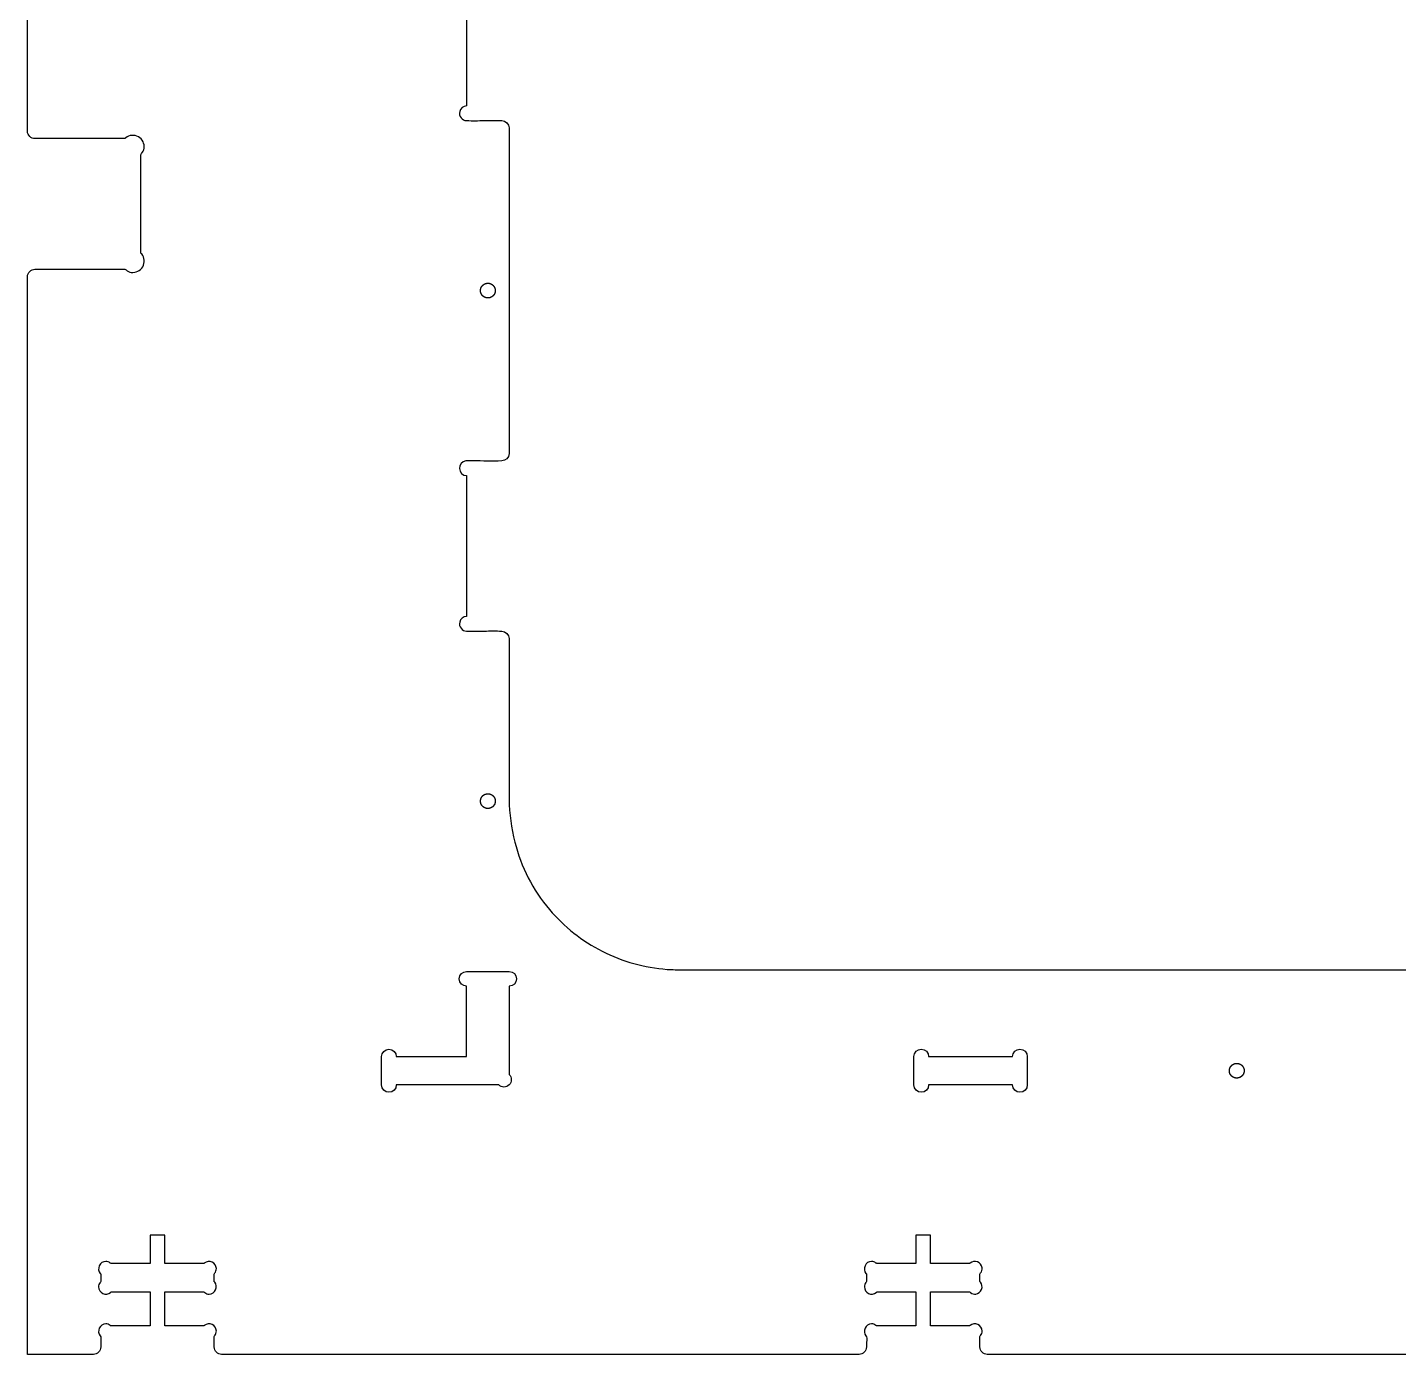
# Model space of a CAD drawing. Extents: x 1.2 to 94.4, y 0.6 to 47.4.
# Drawn here: x 1.22 to 25.39, y 0.61 to 24 of the extents above; entities that cross this region are included whole.
import ezdxf

# ---------------------------------------------------------------- set-up
doc = ezdxf.new("R2010")
doc.units = 0
doc.layers.add('CUTOUT', color=18, linetype='CONTINUOUS')
doc.layers.add('SCREW_LOCATION_MARKERS', color=1, linetype='CONTINUOUS')

msp = doc.modelspace()

# ---------------------------------------------------------------- linework, layer by layer
at = {"layer": 'CUTOUT'}
for points in [[(9.712, 45.893, 0), (9.712, 45.143, -0.000001), (9.712, 44.393)], [(30.882, 0.615), (18.142, 0.615, -0.18948), (18.051, 0.654, -0.189479), (18.012, 0.745), (18.012, 0.931, -0.08601), (18.022, 0.949, 0.186349), (18.05, 1.026, 0.284949), (17.974, 1.141, 0.285005), (17.838, 1.124, 0.066648), (17.833, 1.119, -0.145329), (17.828, 1.115), (17.142, 1.115), (17.142, 1.715), (17.828, 1.715, -0.079592), (17.848, 1.703, 0.210465), (17.938, 1.678, 0.269976), (18.041, 1.759, 0.269963), (18.02, 1.889, 0.065723), (18.016, 1.893, -0.145462), (18.012, 1.899), (18.012, 2.031, -0.079594), (18.024, 2.051, 0.210466), (18.049, 2.141, 0.269976), (17.967, 2.244, 0.269963), (17.838, 2.223, 0.065724), (17.833, 2.219, -0.145464), (17.828, 2.215), (17.142, 2.215), (17.142, 2.715), (16.882, 2.715), (16.882, 2.215), (16.196, 2.215, -0.08601), (16.178, 2.225, 0.186349), (16.1, 2.253, 0.284949), (15.986, 2.177, 0.285005), (16.003, 2.041, 0.066648), (16.008, 2.036, -0.145329), (16.012, 2.031), (16.012, 1.899, -0.08601), (16.001, 1.881, 0.186349), (15.974, 1.803, 0.284949), (16.049, 1.689, 0.285005), (16.185, 1.706, 0.066648), (16.19, 1.71, -0.145329), (16.196, 1.715), (16.882, 1.715), (16.882, 1.115), (16.196, 1.115, -0.08601), (16.178, 1.125, 0.186349), (16.1, 1.153, 0.284949), (15.986, 1.077, 0.285005), (16.003, 0.941, -0.174445), (16.016, 0.903, -0.005754), (16.012, 0.745, -0.18948), (15.972, 0.654, -0.18948), (15.882, 0.615), (4.642, 0.615, -0.18948), (4.551, 0.654, -0.189479), (4.512, 0.745), (4.512, 0.931, -0.08601), (4.522, 0.949, 0.186349), (4.55, 1.026, 0.284949), (4.474, 1.141, 0.285005), (4.338, 1.124, 0.066648), (4.333, 1.119, -0.145329), (4.328, 1.115), (3.642, 1.115), (3.642, 1.715), (4.328, 1.715, -0.086009), (4.346, 1.704, 0.186349), (4.423, 1.677, 0.284949), (4.538, 1.752, 0.285005), (4.521, 1.888, 0.066647), (4.516, 1.893, -0.145328), (4.512, 1.899), (4.512, 2.031, -0.086011), (4.522, 2.049, 0.186349), (4.55, 2.126, 0.284949), (4.474, 2.241, 0.285005), (4.338, 2.224, 0.066648), (4.333, 2.219, -0.14533), (4.328, 2.215), (3.642, 2.215), (3.642, 2.715), (3.382, 2.715), (3.382, 2.215), (2.696, 2.215, -0.08601), (2.678, 2.225, 0.186349), (2.6, 2.253, 0.284949), (2.486, 2.177, 0.285005), (2.503, 2.041, 0.066648), (2.508, 2.036, -0.145329), (2.512, 2.031), (2.512, 1.899, -0.08601), (2.501, 1.881, 0.186349), (2.474, 1.803, 0.284949), (2.549, 1.689, 0.285005), (2.685, 1.706, 0.066648), (2.69, 1.71, -0.145329), (2.696, 1.715), (3.382, 1.715), (3.382, 1.115), (2.696, 1.115, -0.08601), (2.678, 1.125, 0.186349), (2.6, 1.153, 0.284949), (2.486, 1.077, 0.285005), (2.503, 0.941, -0.174445), (2.516, 0.903, -0.005754), (2.512, 0.745, -0.18948), (2.472, 0.654, -0.18949), (2.382, 0.615, -0.010919), (2.149, 0.611, 0.00182), (1.219, 0.615), (1.22, 19.612, -0.189479), (1.259, 19.702, -0.189479), (1.35, 19.742), (2.937, 19.742, -0.094438), (2.958, 19.728, 0.152243), (3.05, 19.685, 0.307496), (3.252, 19.785, 0.307616), (3.234, 20.009, 0.066648), (3.226, 20.016, -0.145329), (3.22, 20.025), (3.22, 20.889), (3.219, 21.759, -0.094453), (3.233, 21.781, 0.152245), (3.276, 21.872, 0.307496), (3.176, 22.074, 0.307616), (2.952, 22.056, 0.066654), (2.945, 22.048, -0.145348), (2.937, 22.042), (1.349, 22.042, -0.190358), (1.259, 22.081, -0.190357), (1.219, 22.172), (1.219, 47.393)], [(8.962, 25.1), (8.962, 22.62, 0.333204), (8.84, 22.518, 0.475732), (8.962, 22.36, 0.014405), (9.272, 22.361, -0.016922), (9.582, 22.36, -0.393072), (9.712, 22.23), (9.712, 16.492, -0.395029), (9.582, 16.362, -0.019669), (9.075, 16.365, 0.03842), (8.948, 16.361, 0.398099), (8.835, 16.228, 0.383736), (8.962, 16.102), (8.962, 13.622, 0.333204), (8.84, 13.52, 0.475732), (8.962, 13.362, 0.014405), (9.272, 13.363, -0.016922), (9.582, 13.362, -0.393071), (9.712, 13.232), (9.712, 10.393, 0.057051), (9.811, 9.645, 0.114694), (10.422, 8.455, 0.09987), (11.353, 7.719, 0.099763), (12.497, 7.401, 0.00909), (12.568, 7.397, 0.004483), (12.712, 7.393), (29.541, 7.393)]]:
    msp.add_lwpolyline(points, format="xyb", dxfattribs=at)
for points in [[(9.528, 5.364), (7.722, 5.364, -1), (7.462, 5.364), (7.462, 5.863, -1), (7.722, 5.863), (8.962, 5.864), (8.962, 7.103, -1), (8.962, 7.363), (9.712, 7.363, -1), (9.712, 7.103), (9.712, 5.548, -1)], [(17.107, 5.864), (18.587, 5.864, -1), (18.847, 5.864), (18.847, 5.364, -1), (18.587, 5.364), (17.107, 5.364, -1), (16.847, 5.364), (16.847, 5.864, -1)]]:
    msp.add_lwpolyline(points, format="xyb", close=True, dxfattribs=at)
at = {"layer": 'SCREW_LOCATION_MARKERS'}
for points in [[(9.337, 19.494), (9.338, 19.494), (9.34, 19.494), (9.341, 19.494), (9.343, 19.494), (9.344, 19.494), (9.346, 19.494), (9.347, 19.494), (9.349, 19.493), (9.35, 19.493), (9.352, 19.493), (9.353, 19.493), (9.355, 19.493), (9.356, 19.493), (9.358, 19.492), (9.359, 19.492), (9.361, 19.492), (9.362, 19.492), (9.364, 19.491), (9.365, 19.491), (9.367, 19.491), (9.368, 19.49), (9.37, 19.49), (9.371, 19.489), (9.373, 19.489), (9.374, 19.489), (9.376, 19.488), (9.377, 19.488), (9.379, 19.487), (9.38, 19.487), (9.382, 19.486), (9.383, 19.485), (9.385, 19.485), (9.386, 19.484), (9.388, 19.484), (9.389, 19.483), (9.391, 19.482), (9.392, 19.482), (9.393, 19.481), (9.394, 19.481), (9.394, 19.481), (9.395, 19.48), (9.396, 19.48), (9.397, 19.479), (9.397, 19.479), (9.398, 19.479), (9.399, 19.478), (9.399, 19.478), (9.4, 19.478), (9.401, 19.477), (9.402, 19.477), (9.402, 19.476), (9.403, 19.476), (9.404, 19.475), (9.405, 19.475), (9.405, 19.475), (9.406, 19.474), (9.407, 19.474), (9.407, 19.473), (9.408, 19.473), (9.409, 19.472), (9.409, 19.472), (9.41, 19.471), (9.411, 19.471), (9.411, 19.47), (9.412, 19.47), (9.413, 19.469), (9.414, 19.469), (9.414, 19.469), (9.415, 19.468), (9.416, 19.468), (9.416, 19.467), (9.417, 19.466), (9.418, 19.466), (9.418, 19.465), (9.419, 19.465), (9.419, 19.464), (9.42, 19.464), (9.421, 19.463), (9.421, 19.463), (9.422, 19.462), (9.423, 19.462), (9.423, 19.461), (9.424, 19.461), (9.425, 19.46), (9.425, 19.459), (9.426, 19.459), (9.426, 19.458), (9.427, 19.458), (9.428, 19.457), (9.428, 19.457), (9.429, 19.456), (9.429, 19.455), (9.43, 19.455), (9.431, 19.454), (9.431, 19.454), (9.432, 19.453), (9.432, 19.452), (9.433, 19.452), (9.433, 19.451), (9.434, 19.45), (9.435, 19.45), (9.435, 19.449), (9.436, 19.449), (9.436, 19.448), (9.437, 19.447), (9.437, 19.447), (9.438, 19.446), (9.438, 19.445), (9.439, 19.445), (9.439, 19.444), (9.44, 19.443), (9.44, 19.443), (9.441, 19.442), (9.441, 19.441), (9.442, 19.441), (9.442, 19.44), (9.443, 19.439), (9.443, 19.439), (9.444, 19.438), (9.444, 19.437), (9.445, 19.437), (9.445, 19.436), (9.446, 19.435), (9.446, 19.434), (9.447, 19.434), (9.447, 19.433), (9.447, 19.432), (9.448, 19.432), (9.448, 19.431), (9.449, 19.43), (9.449, 19.429), (9.45, 19.429), (9.45, 19.428), (9.45, 19.427), (9.451, 19.427), (9.451, 19.426), (9.452, 19.425), (9.452, 19.424), (9.452, 19.424), (9.453, 19.423), (9.453, 19.422), (9.453, 19.422), (9.454, 19.421), (9.454, 19.42), (9.455, 19.419), (9.455, 19.418), (9.456, 19.416), (9.457, 19.415), (9.457, 19.413), (9.458, 19.412), (9.458, 19.41), (9.459, 19.409), (9.459, 19.407), (9.46, 19.406), (9.46, 19.404), (9.461, 19.403), (9.461, 19.401), (9.462, 19.4), (9.462, 19.398), (9.463, 19.397), (9.463, 19.395), (9.463, 19.394), (9.464, 19.392), (9.464, 19.391), (9.464, 19.389), (9.465, 19.388), (9.465, 19.386), (9.465, 19.385), (9.465, 19.383), (9.466, 19.382), (9.466, 19.38), (9.466, 19.379), (9.466, 19.377), (9.466, 19.376), (9.466, 19.374), (9.467, 19.373), (9.467, 19.371), (9.467, 19.37), (9.467, 19.368), (9.467, 19.367), (9.467, 19.365), (9.467, 19.364), (9.467, 19.363), (9.467, 19.361), (9.467, 19.36), (9.467, 19.358), (9.467, 19.357), (9.467, 19.355), (9.466, 19.354), (9.466, 19.352), (9.466, 19.351), (9.466, 19.349), (9.466, 19.348), (9.466, 19.346), (9.465, 19.345), (9.465, 19.343), (9.465, 19.342), (9.465, 19.34), (9.464, 19.339), (9.464, 19.337), (9.464, 19.336), (9.463, 19.334), (9.463, 19.333), (9.463, 19.331), (9.462, 19.33), (9.462, 19.328), (9.461, 19.327), (9.461, 19.325), (9.46, 19.324), (9.46, 19.322), (9.459, 19.321), (9.459, 19.319), (9.458, 19.318), (9.458, 19.316), (9.457, 19.315), (9.457, 19.313), (9.456, 19.312), (9.455, 19.31), (9.455, 19.309), (9.454, 19.308), (9.454, 19.307), (9.453, 19.306), (9.453, 19.306), (9.453, 19.305), (9.452, 19.304), (9.452, 19.304), (9.452, 19.303), (9.451, 19.302), (9.451, 19.301), (9.45, 19.301), (9.45, 19.3), (9.45, 19.299), (9.449, 19.299), (9.449, 19.298), (9.448, 19.297), (9.448, 19.296), (9.447, 19.296), (9.447, 19.295), (9.447, 19.294), (9.446, 19.294), (9.446, 19.293), (9.445, 19.292), (9.445, 19.291), (9.444, 19.291), (9.444, 19.29), (9.443, 19.289), (9.443, 19.289), (9.442, 19.288), (9.442, 19.287), (9.441, 19.287), (9.441, 19.286), (9.44, 19.285), (9.44, 19.285), (9.439, 19.284), (9.439, 19.283), (9.438, 19.283), (9.438, 19.282), (9.437, 19.281), (9.437, 19.281), (9.436, 19.28), (9.436, 19.279), (9.435, 19.279), (9.435, 19.278), (9.434, 19.278), (9.433, 19.277), (9.433, 19.276), (9.432, 19.276), (9.432, 19.275), (9.431, 19.274), (9.431, 19.274), (9.43, 19.273), (9.429, 19.273), (9.429, 19.272), (9.428, 19.271), (9.428, 19.271), (9.427, 19.27), (9.426, 19.27), (9.426, 19.269), (9.425, 19.269), (9.425, 19.268), (9.424, 19.267), (9.423, 19.267), (9.423, 19.266), (9.422, 19.266), (9.421, 19.265), (9.421, 19.265), (9.42, 19.264), (9.419, 19.264), (9.419, 19.263), (9.418, 19.263), (9.418, 19.262), (9.417, 19.261), (9.416, 19.261), (9.416, 19.26), (9.415, 19.26), (9.414, 19.259), (9.414, 19.259), (9.413, 19.258), (9.412, 19.258), (9.411, 19.258), (9.411, 19.257), (9.41, 19.257), (9.409, 19.256), (9.409, 19.256), (9.408, 19.255), (9.407, 19.255), (9.407, 19.254), (9.406, 19.254), (9.405, 19.253), (9.405, 19.253), (9.404, 19.253), (9.403, 19.252), (9.402, 19.252), (9.402, 19.251), (9.401, 19.251), (9.4, 19.25), (9.399, 19.25), (9.399, 19.25), (9.398, 19.249), (9.397, 19.249), (9.397, 19.249), (9.396, 19.248), (9.395, 19.248), (9.394, 19.247), (9.394, 19.247), (9.393, 19.247), (9.392, 19.246), (9.391, 19.246), (9.389, 19.245), (9.388, 19.244), (9.386, 19.244), (9.385, 19.243), (9.383, 19.243), (9.382, 19.242), (9.38, 19.241), (9.379, 19.241), (9.377, 19.24), (9.376, 19.24), (9.374, 19.239), (9.373, 19.239), (9.371, 19.239), (9.37, 19.238), (9.368, 19.238), (9.367, 19.237), (9.365, 19.237), (9.364, 19.237), (9.362, 19.236), (9.361, 19.236), (9.359, 19.236), (9.358, 19.236), (9.356, 19.235), (9.355, 19.235), (9.353, 19.235), (9.352, 19.235), (9.35, 19.235), (9.349, 19.235), (9.347, 19.234), (9.346, 19.234), (9.344, 19.234), (9.343, 19.234), (9.341, 19.234), (9.34, 19.234), (9.338, 19.234), (9.337, 19.234), (9.335, 19.234), (9.334, 19.234), (9.333, 19.234), (9.331, 19.234), (9.33, 19.234), (9.328, 19.234), (9.327, 19.234), (9.325, 19.235), (9.324, 19.235), (9.322, 19.235), (9.321, 19.235), (9.319, 19.235), (9.318, 19.235), (9.316, 19.236), (9.315, 19.236), (9.313, 19.236), (9.312, 19.236), (9.31, 19.237), (9.309, 19.237), (9.307, 19.237), (9.306, 19.238), (9.304, 19.238), (9.303, 19.239), (9.301, 19.239), (9.3, 19.239), (9.298, 19.24), (9.297, 19.24), (9.295, 19.241), (9.294, 19.241), (9.292, 19.242), (9.291, 19.243), (9.289, 19.243), (9.288, 19.244), (9.286, 19.244), (9.285, 19.245), (9.283, 19.246), (9.282, 19.246), (9.281, 19.247), (9.28, 19.247), (9.279, 19.247), (9.279, 19.248), (9.278, 19.248), (9.277, 19.249), (9.276, 19.249), (9.276, 19.249), (9.275, 19.25), (9.274, 19.25), (9.274, 19.25), (9.273, 19.251), (9.272, 19.251), (9.271, 19.252), (9.271, 19.252), (9.27, 19.253), (9.269, 19.253), (9.269, 19.253), (9.268, 19.254), (9.267, 19.254), (9.266, 19.255), (9.266, 19.255), (9.265, 19.256), (9.264, 19.256), (9.264, 19.257), (9.263, 19.257), (9.262, 19.258), (9.262, 19.258), (9.261, 19.258), (9.26, 19.259), (9.26, 19.259), (9.259, 19.26), (9.258, 19.26), (9.258, 19.261), (9.257, 19.261), (9.256, 19.262), (9.256, 19.263), (9.255, 19.263), (9.254, 19.264), (9.254, 19.264), (9.253, 19.265), (9.252, 19.265), (9.252, 19.266), (9.251, 19.266), (9.25, 19.267), (9.25, 19.267), (9.249, 19.268), (9.249, 19.269), (9.248, 19.269), (9.247, 19.27), (9.247, 19.27), (9.246, 19.271), (9.246, 19.271), (9.245, 19.272), (9.244, 19.273), (9.244, 19.273), (9.243, 19.274), (9.243, 19.274), (9.242, 19.275), (9.241, 19.276), (9.241, 19.276), (9.24, 19.277), (9.24, 19.278), (9.239, 19.278), (9.239, 19.279), (9.238, 19.279), (9.238, 19.28), (9.237, 19.281), (9.236, 19.281), (9.236, 19.282), (9.235, 19.283), (9.235, 19.283), (9.234, 19.284), (9.234, 19.285), (9.233, 19.285), (9.233, 19.286), (9.232, 19.287), (9.232, 19.287), (9.231, 19.288), (9.231, 19.289), (9.23, 19.289), (9.23, 19.29), (9.229, 19.291), (9.229, 19.291), (9.229, 19.292), (9.228, 19.293), (9.228, 19.294), (9.227, 19.294), (9.227, 19.295), (9.226, 19.296), (9.226, 19.296), (9.225, 19.297), (9.225, 19.298), (9.225, 19.299), (9.224, 19.299), (9.224, 19.3), (9.223, 19.301), (9.223, 19.301), (9.223, 19.302), (9.222, 19.303), (9.222, 19.304), (9.221, 19.304), (9.221, 19.305), (9.221, 19.306), (9.22, 19.306), (9.22, 19.307), (9.22, 19.308), (9.219, 19.309), (9.219, 19.31), (9.218, 19.312), (9.217, 19.313), (9.217, 19.315), (9.216, 19.316), (9.215, 19.318), (9.215, 19.319), (9.214, 19.321), (9.214, 19.322), (9.213, 19.324), (9.213, 19.325), (9.212, 19.327), (9.212, 19.328), (9.211, 19.33), (9.211, 19.331), (9.211, 19.333), (9.21, 19.334), (9.21, 19.336), (9.21, 19.337), (9.209, 19.339), (9.209, 19.34), (9.209, 19.342), (9.209, 19.343), (9.208, 19.345), (9.208, 19.346), (9.208, 19.348), (9.208, 19.349), (9.208, 19.351), (9.207, 19.352), (9.207, 19.354), (9.207, 19.355), (9.207, 19.357), (9.207, 19.358), (9.207, 19.36), (9.207, 19.361), (9.207, 19.363), (9.207, 19.364), (9.207, 19.365), (9.207, 19.367), (9.207, 19.368), (9.207, 19.37), (9.207, 19.371), (9.207, 19.373), (9.207, 19.374), (9.207, 19.376), (9.208, 19.377), (9.208, 19.379), (9.208, 19.38), (9.208, 19.382), (9.208, 19.383), (9.209, 19.385), (9.209, 19.386), (9.209, 19.388), (9.209, 19.389), (9.21, 19.391), (9.21, 19.392), (9.21, 19.394), (9.211, 19.395), (9.211, 19.397), (9.211, 19.398), (9.212, 19.4), (9.212, 19.401), (9.213, 19.403), (9.213, 19.404), (9.214, 19.406), (9.214, 19.407), (9.215, 19.409), (9.215, 19.41), (9.216, 19.412), (9.217, 19.413), (9.217, 19.415), (9.218, 19.416), (9.219, 19.418), (9.219, 19.419), (9.22, 19.42), (9.22, 19.421), (9.22, 19.422), (9.221, 19.422), (9.221, 19.423), (9.221, 19.424), (9.222, 19.424), (9.222, 19.425), (9.223, 19.426), (9.223, 19.427), (9.223, 19.427), (9.224, 19.428), (9.224, 19.429), (9.225, 19.429), (9.225, 19.43), (9.225, 19.431), (9.226, 19.432), (9.226, 19.432), (9.227, 19.433), (9.227, 19.434), (9.228, 19.434), (9.228, 19.435), (9.229, 19.436), (9.229, 19.437), (9.229, 19.437), (9.23, 19.438), (9.23, 19.439), (9.231, 19.439), (9.231, 19.44), (9.232, 19.441), (9.232, 19.441), (9.233, 19.442), (9.233, 19.443), (9.234, 19.443), (9.234, 19.444), (9.235, 19.445), (9.235, 19.445), (9.236, 19.446), (9.236, 19.447), (9.237, 19.447), (9.238, 19.448), (9.238, 19.449), (9.239, 19.449), (9.239, 19.45), (9.24, 19.45), (9.24, 19.451), (9.241, 19.452), (9.241, 19.452), (9.242, 19.453), (9.243, 19.454), (9.243, 19.454), (9.244, 19.455), (9.244, 19.455), (9.245, 19.456), (9.246, 19.457), (9.246, 19.457), (9.247, 19.458), (9.247, 19.458), (9.248, 19.459), (9.249, 19.459), (9.249, 19.46), (9.25, 19.461), (9.25, 19.461), (9.251, 19.462), (9.252, 19.462), (9.252, 19.463), (9.253, 19.463), (9.254, 19.464), (9.254, 19.464), (9.255, 19.465), (9.256, 19.465), (9.256, 19.466), (9.257, 19.466), (9.258, 19.467), (9.258, 19.468), (9.259, 19.468), (9.26, 19.469), (9.26, 19.469), (9.261, 19.469), (9.262, 19.47), (9.262, 19.47), (9.263, 19.471), (9.264, 19.471), (9.264, 19.472), (9.265, 19.472), (9.266, 19.473), (9.266, 19.473), (9.267, 19.474), (9.268, 19.474), (9.269, 19.475), (9.269, 19.475), (9.27, 19.475), (9.271, 19.476), (9.271, 19.476), (9.272, 19.477), (9.273, 19.477), (9.274, 19.478), (9.274, 19.478), (9.275, 19.478), (9.276, 19.479), (9.276, 19.479), (9.277, 19.479), (9.278, 19.48), (9.279, 19.48), (9.279, 19.481), (9.28, 19.481), (9.281, 19.481), (9.282, 19.482), (9.283, 19.482), (9.285, 19.483), (9.286, 19.484), (9.288, 19.484), (9.289, 19.485), (9.291, 19.485), (9.292, 19.486), (9.294, 19.487), (9.295, 19.487), (9.297, 19.488), (9.298, 19.488), (9.3, 19.489), (9.301, 19.489), (9.303, 19.489), (9.304, 19.49), (9.306, 19.49), (9.307, 19.491), (9.309, 19.491), (9.31, 19.491), (9.312, 19.492), (9.313, 19.492), (9.315, 19.492), (9.316, 19.492), (9.318, 19.493), (9.319, 19.493), (9.321, 19.493), (9.322, 19.493), (9.324, 19.493), (9.325, 19.493), (9.327, 19.494), (9.328, 19.494), (9.33, 19.494), (9.331, 19.494), (9.333, 19.494), (9.334, 19.494), (9.335, 19.494)], [(9.337, 10.496), (9.338, 10.496), (9.34, 10.496), (9.341, 10.496), (9.343, 10.496), (9.344, 10.495), (9.346, 10.495), (9.347, 10.495), (9.349, 10.495), (9.35, 10.495), (9.352, 10.495), (9.353, 10.495), (9.355, 10.494), (9.356, 10.494), (9.358, 10.494), (9.359, 10.494), (9.361, 10.493), (9.362, 10.493), (9.364, 10.493), (9.365, 10.493), (9.367, 10.492), (9.368, 10.492), (9.37, 10.491), (9.371, 10.491), (9.373, 10.491), (9.374, 10.49), (9.376, 10.49), (9.377, 10.489), (9.379, 10.489), (9.38, 10.488), (9.382, 10.488), (9.383, 10.487), (9.385, 10.487), (9.386, 10.486), (9.388, 10.485), (9.389, 10.485), (9.391, 10.484), (9.392, 10.483), (9.393, 10.483), (9.394, 10.483), (9.394, 10.482), (9.395, 10.482), (9.396, 10.482), (9.397, 10.481), (9.397, 10.481), (9.398, 10.48), (9.399, 10.48), (9.399, 10.48), (9.4, 10.479), (9.401, 10.479), (9.402, 10.478), (9.402, 10.478), (9.403, 10.478), (9.404, 10.477), (9.405, 10.477), (9.405, 10.476), (9.406, 10.476), (9.407, 10.475), (9.407, 10.475), (9.408, 10.474), (9.409, 10.474), (9.409, 10.474), (9.41, 10.473), (9.411, 10.473), (9.411, 10.472), (9.412, 10.472), (9.413, 10.471), (9.414, 10.471), (9.414, 10.47), (9.415, 10.47), (9.416, 10.469), (9.416, 10.469), (9.417, 10.468), (9.418, 10.468), (9.418, 10.467), (9.419, 10.467), (9.419, 10.466), (9.42, 10.466), (9.421, 10.465), (9.421, 10.464), (9.422, 10.464), (9.423, 10.463), (9.423, 10.463), (9.424, 10.462), (9.425, 10.462), (9.425, 10.461), (9.426, 10.46), (9.426, 10.46), (9.427, 10.459), (9.428, 10.459), (9.428, 10.458), (9.429, 10.458), (9.429, 10.457), (9.43, 10.456), (9.431, 10.456), (9.431, 10.455), (9.432, 10.455), (9.432, 10.454), (9.433, 10.453), (9.433, 10.453), (9.434, 10.452), (9.435, 10.451), (9.435, 10.451), (9.436, 10.45), (9.436, 10.45), (9.437, 10.449), (9.437, 10.448), (9.438, 10.448), (9.438, 10.447), (9.439, 10.446), (9.439, 10.446), (9.44, 10.445), (9.44, 10.444), (9.441, 10.444), (9.441, 10.443), (9.442, 10.442), (9.442, 10.442), (9.443, 10.441), (9.443, 10.44), (9.444, 10.44), (9.444, 10.439), (9.445, 10.438), (9.445, 10.437), (9.446, 10.437), (9.446, 10.436), (9.447, 10.435), (9.447, 10.435), (9.447, 10.434), (9.448, 10.433), (9.448, 10.433), (9.449, 10.432), (9.449, 10.431), (9.45, 10.43), (9.45, 10.43), (9.45, 10.429), (9.451, 10.428), (9.451, 10.428), (9.452, 10.427), (9.452, 10.426), (9.452, 10.425), (9.453, 10.425), (9.453, 10.424), (9.453, 10.423), (9.454, 10.422), (9.454, 10.422), (9.455, 10.421), (9.455, 10.419), (9.456, 10.418), (9.457, 10.416), (9.457, 10.415), (9.458, 10.414), (9.458, 10.412), (9.459, 10.41), (9.459, 10.409), (9.46, 10.407), (9.46, 10.406), (9.461, 10.404), (9.461, 10.403), (9.462, 10.401), (9.462, 10.4), (9.463, 10.398), (9.463, 10.397), (9.463, 10.395), (9.464, 10.394), (9.464, 10.392), (9.464, 10.391), (9.465, 10.389), (9.465, 10.388), (9.465, 10.386), (9.465, 10.385), (9.466, 10.383), (9.466, 10.382), (9.466, 10.38), (9.466, 10.379), (9.466, 10.377), (9.466, 10.376), (9.467, 10.374), (9.467, 10.373), (9.467, 10.371), (9.467, 10.37), (9.467, 10.369), (9.467, 10.367), (9.467, 10.366), (9.467, 10.364), (9.467, 10.363), (9.467, 10.361), (9.467, 10.36), (9.467, 10.358), (9.467, 10.357), (9.466, 10.355), (9.466, 10.354), (9.466, 10.352), (9.466, 10.351), (9.466, 10.35), (9.466, 10.348), (9.465, 10.347), (9.465, 10.345), (9.465, 10.344), (9.465, 10.342), (9.464, 10.34), (9.464, 10.339), (9.464, 10.337), (9.463, 10.336), (9.463, 10.334), (9.463, 10.333), (9.462, 10.331), (9.462, 10.33), (9.461, 10.328), (9.461, 10.327), (9.46, 10.325), (9.46, 10.324), (9.459, 10.322), (9.459, 10.321), (9.458, 10.319), (9.458, 10.318), (9.457, 10.316), (9.457, 10.315), (9.456, 10.313), (9.455, 10.312), (9.455, 10.31), (9.454, 10.31), (9.454, 10.309), (9.453, 10.308), (9.453, 10.307), (9.453, 10.307), (9.452, 10.306), (9.452, 10.305), (9.452, 10.304), (9.451, 10.304), (9.451, 10.303), (9.45, 10.302), (9.45, 10.302), (9.45, 10.301), (9.449, 10.3), (9.449, 10.299), (9.448, 10.299), (9.448, 10.298), (9.447, 10.297), (9.447, 10.297), (9.447, 10.296), (9.446, 10.295), (9.446, 10.295), (9.445, 10.294), (9.445, 10.293), (9.444, 10.292), (9.444, 10.292), (9.443, 10.291), (9.443, 10.29), (9.442, 10.29), (9.442, 10.289), (9.441, 10.288), (9.441, 10.288), (9.44, 10.287), (9.44, 10.286), (9.439, 10.286), (9.439, 10.285), (9.438, 10.284), (9.438, 10.284), (9.437, 10.283), (9.437, 10.282), (9.436, 10.282), (9.436, 10.281), (9.435, 10.28), (9.435, 10.28), (9.434, 10.279), (9.433, 10.279), (9.433, 10.278), (9.432, 10.277), (9.432, 10.277), (9.431, 10.276), (9.431, 10.276), (9.43, 10.275), (9.429, 10.274), (9.429, 10.274), (9.428, 10.273), (9.428, 10.273), (9.427, 10.272), (9.426, 10.271), (9.426, 10.271), (9.425, 10.27), (9.425, 10.27), (9.424, 10.269), (9.423, 10.269), (9.423, 10.268), (9.422, 10.267), (9.421, 10.267), (9.421, 10.266), (9.42, 10.266), (9.419, 10.265), (9.419, 10.265), (9.418, 10.264), (9.418, 10.264), (9.417, 10.263), (9.416, 10.263), (9.416, 10.262), (9.415, 10.262), (9.414, 10.261), (9.414, 10.261), (9.413, 10.26), (9.412, 10.26), (9.411, 10.259), (9.411, 10.259), (9.41, 10.258), (9.409, 10.258), (9.409, 10.257), (9.408, 10.257), (9.407, 10.256), (9.407, 10.256), (9.406, 10.255), (9.405, 10.255), (9.405, 10.255), (9.404, 10.254), (9.403, 10.254), (9.402, 10.253), (9.402, 10.253), (9.401, 10.253), (9.4, 10.252), (9.399, 10.252), (9.399, 10.251), (9.398, 10.251), (9.397, 10.251), (9.397, 10.25), (9.396, 10.25), (9.395, 10.249), (9.394, 10.249), (9.394, 10.249), (9.393, 10.248), (9.392, 10.248), (9.391, 10.247), (9.389, 10.247), (9.388, 10.246), (9.386, 10.245), (9.385, 10.245), (9.383, 10.244), (9.382, 10.244), (9.38, 10.243), (9.379, 10.243), (9.377, 10.242), (9.376, 10.242), (9.374, 10.241), (9.373, 10.241), (9.371, 10.24), (9.37, 10.24), (9.368, 10.239), (9.367, 10.239), (9.365, 10.239), (9.364, 10.238), (9.362, 10.238), (9.361, 10.238), (9.359, 10.238), (9.358, 10.237), (9.356, 10.237), (9.355, 10.237), (9.353, 10.237), (9.352, 10.236), (9.35, 10.236), (9.349, 10.236), (9.347, 10.236), (9.346, 10.236), (9.344, 10.236), (9.343, 10.236), (9.341, 10.236), (9.34, 10.236), (9.338, 10.236), (9.337, 10.236), (9.335, 10.236), (9.334, 10.236), (9.333, 10.236), (9.331, 10.236), (9.33, 10.236), (9.328, 10.236), (9.327, 10.236), (9.325, 10.236), (9.324, 10.236), (9.322, 10.236), (9.321, 10.237), (9.319, 10.237), (9.318, 10.237), (9.316, 10.237), (9.315, 10.238), (9.313, 10.238), (9.312, 10.238), (9.31, 10.238), (9.309, 10.239), (9.307, 10.239), (9.306, 10.239), (9.304, 10.24), (9.303, 10.24), (9.301, 10.241), (9.3, 10.241), (9.298, 10.242), (9.297, 10.242), (9.295, 10.243), (9.294, 10.243), (9.292, 10.244), (9.291, 10.244), (9.289, 10.245), (9.288, 10.245), (9.286, 10.246), (9.285, 10.247), (9.283, 10.247), (9.282, 10.248), (9.281, 10.248), (9.28, 10.249), (9.279, 10.249), (9.279, 10.249), (9.278, 10.25), (9.277, 10.25), (9.276, 10.251), (9.276, 10.251), (9.275, 10.251), (9.274, 10.252), (9.274, 10.252), (9.273, 10.253), (9.272, 10.253), (9.271, 10.253), (9.271, 10.254), (9.27, 10.254), (9.269, 10.255), (9.269, 10.255), (9.268, 10.255), (9.267, 10.256), (9.266, 10.256), (9.266, 10.257), (9.265, 10.257), (9.264, 10.258), (9.264, 10.258), (9.263, 10.259), (9.262, 10.259), (9.262, 10.26), (9.261, 10.26), (9.26, 10.261), (9.26, 10.261), (9.259, 10.262), (9.258, 10.262), (9.258, 10.263), (9.257, 10.263), (9.256, 10.264), (9.256, 10.264), (9.255, 10.265), (9.254, 10.265), (9.254, 10.266), (9.253, 10.266), (9.252, 10.267), (9.252, 10.267), (9.251, 10.268), (9.25, 10.269), (9.25, 10.269), (9.249, 10.27), (9.249, 10.27), (9.248, 10.271), (9.247, 10.271), (9.247, 10.272), (9.246, 10.273), (9.246, 10.273), (9.245, 10.274), (9.244, 10.274), (9.244, 10.275), (9.243, 10.276), (9.243, 10.276), (9.242, 10.277), (9.241, 10.277), (9.241, 10.278), (9.24, 10.279), (9.24, 10.279), (9.239, 10.28), (9.239, 10.28), (9.238, 10.281), (9.238, 10.282), (9.237, 10.282), (9.236, 10.283), (9.236, 10.284), (9.235, 10.284), (9.235, 10.285), (9.234, 10.286), (9.234, 10.286), (9.233, 10.287), (9.233, 10.288), (9.232, 10.288), (9.232, 10.289), (9.231, 10.29), (9.231, 10.29), (9.23, 10.291), (9.23, 10.292), (9.229, 10.292), (9.229, 10.293), (9.229, 10.294), (9.228, 10.295), (9.228, 10.295), (9.227, 10.296), (9.227, 10.297), (9.226, 10.297), (9.226, 10.298), (9.225, 10.299), (9.225, 10.299), (9.225, 10.3), (9.224, 10.301), (9.224, 10.302), (9.223, 10.302), (9.223, 10.303), (9.223, 10.304), (9.222, 10.304), (9.222, 10.305), (9.221, 10.306), (9.221, 10.307), (9.221, 10.307), (9.22, 10.308), (9.22, 10.309), (9.22, 10.31), (9.219, 10.31), (9.219, 10.312), (9.218, 10.313), (9.217, 10.315), (9.217, 10.316), (9.216, 10.318), (9.215, 10.319), (9.215, 10.321), (9.214, 10.322), (9.214, 10.324), (9.213, 10.325), (9.213, 10.327), (9.212, 10.328), (9.212, 10.33), (9.211, 10.331), (9.211, 10.333), (9.211, 10.334), (9.21, 10.336), (9.21, 10.337), (9.21, 10.339), (9.209, 10.34), (9.209, 10.342), (9.209, 10.344), (9.209, 10.345), (9.208, 10.347), (9.208, 10.348), (9.208, 10.35), (9.208, 10.351), (9.208, 10.352), (9.207, 10.354), (9.207, 10.355), (9.207, 10.357), (9.207, 10.358), (9.207, 10.36), (9.207, 10.361), (9.207, 10.363), (9.207, 10.364), (9.207, 10.366), (9.207, 10.367), (9.207, 10.369), (9.207, 10.37), (9.207, 10.371), (9.207, 10.373), (9.207, 10.374), (9.207, 10.376), (9.207, 10.377), (9.208, 10.379), (9.208, 10.38), (9.208, 10.382), (9.208, 10.383), (9.208, 10.385), (9.209, 10.386), (9.209, 10.388), (9.209, 10.389), (9.209, 10.391), (9.21, 10.392), (9.21, 10.394), (9.21, 10.395), (9.211, 10.397), (9.211, 10.398), (9.211, 10.4), (9.212, 10.401), (9.212, 10.403), (9.213, 10.404), (9.213, 10.406), (9.214, 10.407), (9.214, 10.409), (9.215, 10.41), (9.215, 10.412), (9.216, 10.414), (9.217, 10.415), (9.217, 10.416), (9.218, 10.418), (9.219, 10.419), (9.219, 10.421), (9.22, 10.422), (9.22, 10.422), (9.22, 10.423), (9.221, 10.424), (9.221, 10.425), (9.221, 10.425), (9.222, 10.426), (9.222, 10.427), (9.223, 10.428), (9.223, 10.428), (9.223, 10.429), (9.224, 10.43), (9.224, 10.43), (9.225, 10.431), (9.225, 10.432), (9.225, 10.433), (9.226, 10.433), (9.226, 10.434), (9.227, 10.435), (9.227, 10.435), (9.228, 10.436), (9.228, 10.437), (9.229, 10.437), (9.229, 10.438), (9.229, 10.439), (9.23, 10.44), (9.23, 10.44), (9.231, 10.441), (9.231, 10.442), (9.232, 10.442), (9.232, 10.443), (9.233, 10.444), (9.233, 10.444), (9.234, 10.445), (9.234, 10.446), (9.235, 10.446), (9.235, 10.447), (9.236, 10.448), (9.236, 10.448), (9.237, 10.449), (9.238, 10.45), (9.238, 10.45), (9.239, 10.451), (9.239, 10.451), (9.24, 10.452), (9.24, 10.453), (9.241, 10.453), (9.241, 10.454), (9.242, 10.455), (9.243, 10.455), (9.243, 10.456), (9.244, 10.456), (9.244, 10.457), (9.245, 10.458), (9.246, 10.458), (9.246, 10.459), (9.247, 10.459), (9.247, 10.46), (9.248, 10.46), (9.249, 10.461), (9.249, 10.462), (9.25, 10.462), (9.25, 10.463), (9.251, 10.463), (9.252, 10.464), (9.252, 10.464), (9.253, 10.465), (9.254, 10.466), (9.254, 10.466), (9.255, 10.467), (9.256, 10.467), (9.256, 10.468), (9.257, 10.468), (9.258, 10.469), (9.258, 10.469), (9.259, 10.47), (9.26, 10.47), (9.26, 10.471), (9.261, 10.471), (9.262, 10.472), (9.262, 10.472), (9.263, 10.473), (9.264, 10.473), (9.264, 10.474), (9.265, 10.474), (9.266, 10.474), (9.266, 10.475), (9.267, 10.475), (9.268, 10.476), (9.269, 10.476), (9.269, 10.477), (9.27, 10.477), (9.271, 10.478), (9.271, 10.478), (9.272, 10.478), (9.273, 10.479), (9.274, 10.479), (9.274, 10.48), (9.275, 10.48), (9.276, 10.48), (9.276, 10.481), (9.277, 10.481), (9.278, 10.482), (9.279, 10.482), (9.279, 10.482), (9.28, 10.483), (9.281, 10.483), (9.282, 10.483), (9.283, 10.484), (9.285, 10.485), (9.286, 10.485), (9.288, 10.486), (9.289, 10.487), (9.291, 10.487), (9.292, 10.488), (9.294, 10.488), (9.295, 10.489), (9.297, 10.489), (9.298, 10.49), (9.3, 10.49), (9.301, 10.491), (9.303, 10.491), (9.304, 10.491), (9.306, 10.492), (9.307, 10.492), (9.309, 10.493), (9.31, 10.493), (9.312, 10.493), (9.313, 10.493), (9.315, 10.494), (9.316, 10.494), (9.318, 10.494), (9.319, 10.494), (9.321, 10.495), (9.322, 10.495), (9.324, 10.495), (9.325, 10.495), (9.327, 10.495), (9.328, 10.495), (9.33, 10.495), (9.331, 10.496), (9.333, 10.496), (9.334, 10.496), (9.335, 10.496)], [(22.539, 5.744), (22.541, 5.744), (22.542, 5.744), (22.544, 5.744), (22.545, 5.744), (22.547, 5.744), (22.548, 5.744), (22.55, 5.744), (22.551, 5.744), (22.553, 5.743), (22.554, 5.743), (22.556, 5.743), (22.557, 5.743), (22.559, 5.743), (22.56, 5.742), (22.562, 5.742), (22.563, 5.742), (22.565, 5.742), (22.566, 5.741), (22.568, 5.741), (22.569, 5.741), (22.571, 5.74), (22.572, 5.74), (22.574, 5.739), (22.575, 5.739), (22.577, 5.739), (22.578, 5.738), (22.58, 5.738), (22.581, 5.737), (22.583, 5.737), (22.584, 5.736), (22.586, 5.735), (22.587, 5.735), (22.589, 5.734), (22.59, 5.734), (22.592, 5.733), (22.593, 5.732), (22.595, 5.732), (22.595, 5.731), (22.596, 5.731), (22.597, 5.731), (22.598, 5.73), (22.598, 5.73), (22.599, 5.73), (22.6, 5.729), (22.601, 5.729), (22.601, 5.728), (22.602, 5.728), (22.603, 5.728), (22.603, 5.727), (22.604, 5.727), (22.605, 5.726), (22.606, 5.726), (22.606, 5.725), (22.607, 5.725), (22.608, 5.725), (22.608, 5.724), (22.609, 5.724), (22.61, 5.723), (22.611, 5.723), (22.611, 5.722), (22.612, 5.722), (22.613, 5.721), (22.613, 5.721), (22.614, 5.721), (22.615, 5.72), (22.615, 5.72), (22.616, 5.719), (22.617, 5.719), (22.617, 5.718), (22.618, 5.718), (22.619, 5.717), (22.619, 5.717), (22.62, 5.716), (22.621, 5.715), (22.621, 5.715), (22.622, 5.714), (22.623, 5.714), (22.623, 5.713), (22.624, 5.713), (22.625, 5.712), (22.625, 5.712), (22.626, 5.711), (22.626, 5.711), (22.627, 5.71), (22.628, 5.709), (22.628, 5.709), (22.629, 5.708), (22.63, 5.708), (22.63, 5.707), (22.631, 5.707), (22.631, 5.706), (22.632, 5.705), (22.633, 5.705), (22.633, 5.704), (22.634, 5.704), (22.634, 5.703), (22.635, 5.702), (22.635, 5.702), (22.636, 5.701), (22.637, 5.7), (22.637, 5.7), (22.638, 5.699), (22.638, 5.699), (22.639, 5.698), (22.639, 5.697), (22.64, 5.697), (22.64, 5.696), (22.641, 5.695), (22.641, 5.695), (22.642, 5.694), (22.642, 5.693), (22.643, 5.693), (22.643, 5.692), (22.644, 5.691), (22.644, 5.691), (22.645, 5.69), (22.645, 5.689), (22.646, 5.689), (22.646, 5.688), (22.647, 5.687), (22.647, 5.687), (22.648, 5.686), (22.648, 5.685), (22.649, 5.684), (22.649, 5.684), (22.65, 5.683), (22.65, 5.682), (22.65, 5.682), (22.651, 5.681), (22.651, 5.68), (22.652, 5.68), (22.652, 5.679), (22.653, 5.678), (22.653, 5.677), (22.653, 5.677), (22.654, 5.676), (22.654, 5.675), (22.655, 5.674), (22.655, 5.674), (22.655, 5.673), (22.656, 5.672), (22.656, 5.672), (22.656, 5.671), (22.657, 5.67), (22.657, 5.669), (22.658, 5.668), (22.658, 5.666), (22.659, 5.665), (22.66, 5.663), (22.66, 5.662), (22.661, 5.66), (22.661, 5.659), (22.662, 5.657), (22.662, 5.656), (22.663, 5.654), (22.663, 5.653), (22.664, 5.651), (22.664, 5.65), (22.665, 5.648), (22.665, 5.647), (22.666, 5.645), (22.666, 5.644), (22.666, 5.642), (22.667, 5.641), (22.667, 5.639), (22.667, 5.638), (22.668, 5.636), (22.668, 5.635), (22.668, 5.633), (22.668, 5.632), (22.668, 5.63), (22.669, 5.629), (22.669, 5.627), (22.669, 5.626), (22.669, 5.624), (22.669, 5.623), (22.669, 5.621), (22.669, 5.62), (22.669, 5.618), (22.669, 5.617), (22.669, 5.615), (22.669, 5.614), (22.669, 5.613), (22.669, 5.611), (22.669, 5.61), (22.669, 5.608), (22.669, 5.607), (22.669, 5.605), (22.669, 5.604), (22.669, 5.602), (22.669, 5.601), (22.669, 5.599), (22.668, 5.598), (22.668, 5.596), (22.668, 5.595), (22.668, 5.593), (22.668, 5.592), (22.667, 5.59), (22.667, 5.589), (22.667, 5.587), (22.666, 5.586), (22.666, 5.584), (22.666, 5.583), (22.665, 5.581), (22.665, 5.58), (22.664, 5.578), (22.664, 5.577), (22.663, 5.575), (22.663, 5.574), (22.662, 5.572), (22.662, 5.571), (22.661, 5.569), (22.661, 5.568), (22.66, 5.566), (22.66, 5.565), (22.659, 5.563), (22.658, 5.562), (22.658, 5.56), (22.657, 5.559), (22.657, 5.558), (22.656, 5.557), (22.656, 5.557), (22.656, 5.556), (22.655, 5.555), (22.655, 5.554), (22.655, 5.554), (22.654, 5.553), (22.654, 5.552), (22.653, 5.551), (22.653, 5.551), (22.653, 5.55), (22.652, 5.549), (22.652, 5.549), (22.651, 5.548), (22.651, 5.547), (22.65, 5.546), (22.65, 5.546), (22.65, 5.545), (22.649, 5.544), (22.649, 5.544), (22.648, 5.543), (22.648, 5.542), (22.647, 5.542), (22.647, 5.541), (22.646, 5.54), (22.646, 5.539), (22.645, 5.539), (22.645, 5.538), (22.644, 5.537), (22.644, 5.537), (22.643, 5.536), (22.643, 5.535), (22.642, 5.535), (22.642, 5.534), (22.641, 5.533), (22.641, 5.533), (22.64, 5.532), (22.64, 5.531), (22.639, 5.531), (22.639, 5.53), (22.638, 5.53), (22.638, 5.529), (22.637, 5.528), (22.637, 5.528), (22.636, 5.527), (22.635, 5.526), (22.635, 5.526), (22.634, 5.525), (22.634, 5.525), (22.633, 5.524), (22.633, 5.523), (22.632, 5.523), (22.631, 5.522), (22.631, 5.522), (22.63, 5.521), (22.63, 5.52), (22.629, 5.52), (22.628, 5.519), (22.628, 5.519), (22.627, 5.518), (22.626, 5.517), (22.626, 5.517), (22.625, 5.516), (22.625, 5.516), (22.624, 5.515), (22.623, 5.515), (22.623, 5.514), (22.622, 5.514), (22.621, 5.513), (22.621, 5.513), (22.62, 5.512), (22.619, 5.512), (22.619, 5.511), (22.618, 5.511), (22.617, 5.51), (22.617, 5.51), (22.616, 5.509), (22.615, 5.509), (22.615, 5.508), (22.614, 5.508), (22.613, 5.507), (22.613, 5.507), (22.612, 5.506), (22.611, 5.506), (22.611, 5.505), (22.61, 5.505), (22.609, 5.504), (22.608, 5.504), (22.608, 5.503), (22.607, 5.503), (22.606, 5.503), (22.606, 5.502), (22.605, 5.502), (22.604, 5.501), (22.603, 5.501), (22.603, 5.501), (22.602, 5.5), (22.601, 5.5), (22.601, 5.499), (22.6, 5.499), (22.599, 5.499), (22.598, 5.498), (22.598, 5.498), (22.597, 5.497), (22.596, 5.497), (22.595, 5.497), (22.595, 5.496), (22.593, 5.496), (22.592, 5.495), (22.59, 5.494), (22.589, 5.494), (22.587, 5.493), (22.586, 5.493), (22.584, 5.492), (22.583, 5.491), (22.581, 5.491), (22.58, 5.49), (22.578, 5.49), (22.577, 5.489), (22.575, 5.489), (22.574, 5.489), (22.572, 5.488), (22.571, 5.488), (22.569, 5.487), (22.568, 5.487), (22.566, 5.487), (22.565, 5.486), (22.563, 5.486), (22.562, 5.486), (22.56, 5.486), (22.559, 5.485), (22.557, 5.485), (22.556, 5.485), (22.554, 5.485), (22.553, 5.485), (22.551, 5.485), (22.55, 5.484), (22.548, 5.484), (22.547, 5.484), (22.545, 5.484), (22.544, 5.484), (22.542, 5.484), (22.541, 5.484), (22.539, 5.484), (22.538, 5.484), (22.537, 5.484), (22.535, 5.484), (22.534, 5.484), (22.532, 5.484), (22.531, 5.484), (22.529, 5.484), (22.528, 5.485), (22.526, 5.485), (22.525, 5.485), (22.523, 5.485), (22.522, 5.485), (22.52, 5.485), (22.519, 5.486), (22.517, 5.486), (22.516, 5.486), (22.514, 5.486), (22.513, 5.487), (22.511, 5.487), (22.51, 5.487), (22.508, 5.488), (22.507, 5.488), (22.505, 5.489), (22.504, 5.489), (22.502, 5.489), (22.501, 5.49), (22.499, 5.49), (22.498, 5.491), (22.496, 5.491), (22.495, 5.492), (22.493, 5.493), (22.492, 5.493), (22.49, 5.494), (22.489, 5.494), (22.487, 5.495), (22.486, 5.496), (22.484, 5.496), (22.483, 5.497), (22.483, 5.497), (22.482, 5.497), (22.481, 5.498), (22.48, 5.498), (22.48, 5.499), (22.479, 5.499), (22.478, 5.499), (22.478, 5.5), (22.477, 5.5), (22.476, 5.501), (22.475, 5.501), (22.475, 5.501), (22.474, 5.502), (22.473, 5.502), (22.472, 5.503), (22.472, 5.503), (22.471, 5.503), (22.47, 5.504), (22.47, 5.504), (22.469, 5.505), (22.468, 5.505), (22.468, 5.506), (22.467, 5.506), (22.466, 5.507), (22.465, 5.507), (22.465, 5.508), (22.464, 5.508), (22.463, 5.509), (22.463, 5.509), (22.462, 5.51), (22.461, 5.51), (22.461, 5.511), (22.46, 5.511), (22.459, 5.512), (22.459, 5.512), (22.458, 5.513), (22.457, 5.513), (22.457, 5.514), (22.456, 5.514), (22.456, 5.515), (22.455, 5.515), (22.454, 5.516), (22.454, 5.516), (22.453, 5.517), (22.452, 5.517), (22.452, 5.518), (22.451, 5.519), (22.451, 5.519), (22.45, 5.52), (22.449, 5.52), (22.449, 5.521), (22.448, 5.522), (22.447, 5.522), (22.447, 5.523), (22.446, 5.523), (22.446, 5.524), (22.445, 5.525), (22.445, 5.525), (22.444, 5.526), (22.443, 5.526), (22.443, 5.527), (22.442, 5.528), (22.442, 5.528), (22.441, 5.529), (22.441, 5.53), (22.44, 5.53), (22.44, 5.531), (22.439, 5.531), (22.438, 5.532), (22.438, 5.533), (22.437, 5.533), (22.437, 5.534), (22.436, 5.535), (22.436, 5.535), (22.435, 5.536), (22.435, 5.537), (22.434, 5.537), (22.434, 5.538), (22.433, 5.539), (22.433, 5.539), (22.432, 5.54), (22.432, 5.541), (22.432, 5.542), (22.431, 5.542), (22.431, 5.543), (22.43, 5.544), (22.43, 5.544), (22.429, 5.545), (22.429, 5.546), (22.428, 5.546), (22.428, 5.547), (22.428, 5.548), (22.427, 5.549), (22.427, 5.549), (22.426, 5.55), (22.426, 5.551), (22.425, 5.551), (22.425, 5.552), (22.425, 5.553), (22.424, 5.554), (22.424, 5.554), (22.424, 5.555), (22.423, 5.556), (22.423, 5.557), (22.422, 5.557), (22.422, 5.558), (22.422, 5.559), (22.421, 5.56), (22.42, 5.562), (22.42, 5.563), (22.419, 5.565), (22.419, 5.566), (22.418, 5.568), (22.417, 5.569), (22.417, 5.571), (22.416, 5.572), (22.416, 5.574), (22.415, 5.575), (22.415, 5.577), (22.414, 5.578), (22.414, 5.58), (22.414, 5.581), (22.413, 5.583), (22.413, 5.584), (22.412, 5.586), (22.412, 5.587), (22.412, 5.589), (22.412, 5.59), (22.411, 5.592), (22.411, 5.593), (22.411, 5.595), (22.411, 5.596), (22.41, 5.598), (22.41, 5.599), (22.41, 5.601), (22.41, 5.602), (22.41, 5.604), (22.41, 5.605), (22.41, 5.607), (22.41, 5.608), (22.409, 5.61), (22.409, 5.611), (22.409, 5.613), (22.409, 5.614), (22.409, 5.615), (22.409, 5.617), (22.409, 5.618), (22.41, 5.62), (22.41, 5.621), (22.41, 5.623), (22.41, 5.624), (22.41, 5.626), (22.41, 5.627), (22.41, 5.629), (22.41, 5.63), (22.411, 5.632), (22.411, 5.633), (22.411, 5.635), (22.411, 5.636), (22.412, 5.638), (22.412, 5.639), (22.412, 5.641), (22.412, 5.642), (22.413, 5.644), (22.413, 5.645), (22.414, 5.647), (22.414, 5.648), (22.414, 5.65), (22.415, 5.651), (22.415, 5.653), (22.416, 5.654), (22.416, 5.656), (22.417, 5.657), (22.417, 5.659), (22.418, 5.66), (22.419, 5.662), (22.419, 5.663), (22.42, 5.665), (22.42, 5.666), (22.421, 5.668), (22.422, 5.669), (22.422, 5.67), (22.422, 5.671), (22.423, 5.672), (22.423, 5.672), (22.424, 5.673), (22.424, 5.674), (22.424, 5.674), (22.425, 5.675), (22.425, 5.676), (22.425, 5.677), (22.426, 5.677), (22.426, 5.678), (22.427, 5.679), (22.427, 5.68), (22.428, 5.68), (22.428, 5.681), (22.428, 5.682), (22.429, 5.682), (22.429, 5.683), (22.43, 5.684), (22.43, 5.684), (22.431, 5.685), (22.431, 5.686), (22.432, 5.687), (22.432, 5.687), (22.432, 5.688), (22.433, 5.689), (22.433, 5.689), (22.434, 5.69), (22.434, 5.691), (22.435, 5.691), (22.435, 5.692), (22.436, 5.693), (22.436, 5.693), (22.437, 5.694), (22.437, 5.695), (22.438, 5.695), (22.438, 5.696), (22.439, 5.697), (22.44, 5.697), (22.44, 5.698), (22.441, 5.699), (22.441, 5.699), (22.442, 5.7), (22.442, 5.7), (22.443, 5.701), (22.443, 5.702), (22.444, 5.702), (22.445, 5.703), (22.445, 5.704), (22.446, 5.704), (22.446, 5.705), (22.447, 5.705), (22.447, 5.706), (22.448, 5.707), (22.449, 5.707), (22.449, 5.708), (22.45, 5.708), (22.451, 5.709), (22.451, 5.709), (22.452, 5.71), (22.452, 5.711), (22.453, 5.711), (22.454, 5.712), (22.454, 5.712), (22.455, 5.713), (22.456, 5.713), (22.456, 5.714), (22.457, 5.714), (22.457, 5.715), (22.458, 5.715), (22.459, 5.716), (22.459, 5.717), (22.46, 5.717), (22.461, 5.718), (22.461, 5.718), (22.462, 5.719), (22.463, 5.719), (22.463, 5.72), (22.464, 5.72), (22.465, 5.721), (22.465, 5.721), (22.466, 5.721), (22.467, 5.722), (22.468, 5.722), (22.468, 5.723), (22.469, 5.723), (22.47, 5.724), (22.47, 5.724), (22.471, 5.725), (22.472, 5.725), (22.472, 5.725), (22.473, 5.726), (22.474, 5.726), (22.475, 5.727), (22.475, 5.727), (22.476, 5.728), (22.477, 5.728), (22.478, 5.728), (22.478, 5.729), (22.479, 5.729), (22.48, 5.73), (22.48, 5.73), (22.481, 5.73), (22.482, 5.731), (22.483, 5.731), (22.483, 5.731), (22.484, 5.732), (22.486, 5.732), (22.487, 5.733), (22.489, 5.734), (22.49, 5.734), (22.492, 5.735), (22.493, 5.735), (22.495, 5.736), (22.496, 5.737), (22.498, 5.737), (22.499, 5.738), (22.501, 5.738), (22.502, 5.739), (22.504, 5.739), (22.505, 5.739), (22.507, 5.74), (22.508, 5.74), (22.51, 5.741), (22.511, 5.741), (22.513, 5.741), (22.514, 5.742), (22.516, 5.742), (22.517, 5.742), (22.519, 5.742), (22.52, 5.743), (22.522, 5.743), (22.523, 5.743), (22.525, 5.743), (22.526, 5.743), (22.528, 5.744), (22.529, 5.744), (22.531, 5.744), (22.532, 5.744), (22.534, 5.744), (22.535, 5.744), (22.537, 5.744), (22.538, 5.744)]]:
    msp.add_lwpolyline(points, close=True, dxfattribs=at)

doc.saveas('drawing.dxf')
